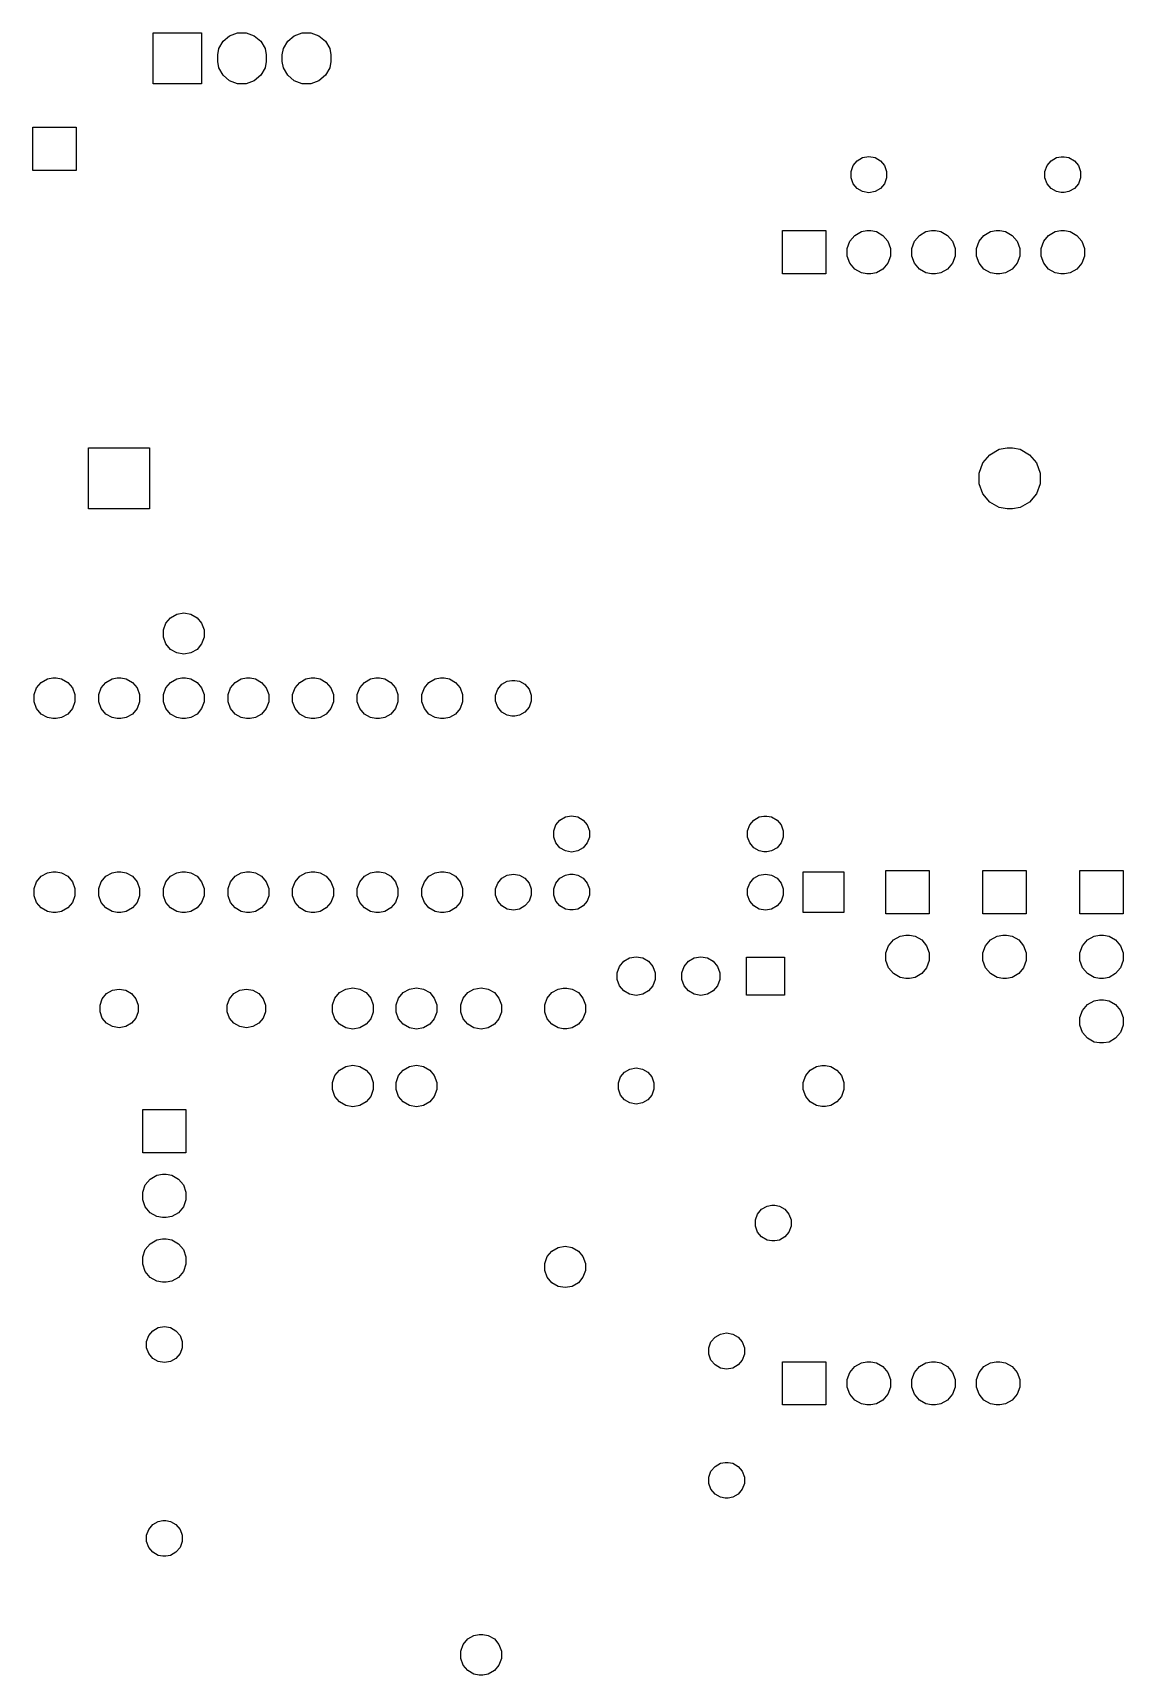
# Model space of a CAD drawing. Extents: x 21 to 105.5, y -83.9 to -17.4.
# Drawn here: x 62.6 to 105.5, y -83.9 to -19.3 of the extents above; entities that cross this region are included whole.
import ezdxf

# ---------------------------------------------------------------- set-up
doc = ezdxf.new("R2010")
doc.units = 0
doc.header["$MEASUREMENT"] = 0
doc.layers.add('BLACK', color=7, linetype='CONTINUOUS')

msp = doc.modelspace()

# ---------------------------------------------------------------- linework, layer by layer
at = {"layer": 'BLACK', "linetype": 'CONTINUOUS'}
for p, q in [((67.3735, -21.32), (67.3735, -19.32)), ((67.3735, -19.32), (69.2785, -19.32)), ((69.2785, -19.32), (69.2785, -21.32)), ((70.3824, -19.4349), (70.698, -19.32)), ((70.698, -19.32), (71.0339, -19.32)), ((71.0339, -19.32), (71.3496, -19.4349)), ((72.9224, -19.4349), (73.238, -19.32)), ((73.238, -19.32), (73.5739, -19.32)), ((73.5739, -19.32), (73.8896, -19.4349)), ((69.9135, -20.1892), (69.9571, -19.9417)), ((69.9571, -19.9417), (70.1251, -19.6508)), ((70.1251, -19.6508), (70.3824, -19.4349)), ((71.3496, -19.4349), (71.6069, -19.6508)), ((71.6069, -19.6508), (71.7749, -19.9417)), ((71.7749, -19.9417), (71.8185, -20.1892)), ((72.4535, -20.1892), (72.4971, -19.9417)), ((72.4971, -19.9417), (72.6651, -19.6508)), ((72.6651, -19.6508), (72.9224, -19.4349)), ((73.8896, -19.4349), (74.1469, -19.6508)), ((74.1469, -19.6508), (74.3149, -19.9417)), ((74.3149, -19.9417), (74.3585, -20.1892)), ((69.9135, -20.4508), (69.9135, -20.1892)), ((69.9571, -20.6983), (69.9135, -20.4508)), ((71.8185, -20.4508), (71.7749, -20.6983)), ((71.8185, -20.1892), (71.8185, -20.4508)), ((72.4535, -20.4508), (72.4535, -20.1892)), ((72.4971, -20.6983), (72.4535, -20.4508)), ((74.3585, -20.4508), (74.3149, -20.6983)), ((74.3585, -20.1892), (74.3585, -20.4508)), ((70.1251, -20.9892), (69.9571, -20.6983)), ((70.3824, -21.2051), (70.1251, -20.9892)), ((70.698, -21.32), (70.3824, -21.2051)), ((71.3496, -21.2051), (71.034, -21.32)), ((71.6069, -20.9892), (71.3496, -21.2051)), ((71.7749, -20.6983), (71.6069, -20.9892)), ((72.6651, -20.9892), (72.4971, -20.6983)), ((72.9224, -21.2051), (72.6651, -20.9892)), ((73.2381, -21.32), (72.9224, -21.2051)), ((73.8896, -21.2051), (73.574, -21.32)), ((74.1469, -20.9892), (73.8896, -21.2051)), ((74.3149, -20.6983), (74.1469, -20.9892)), ((69.2785, -21.32), (67.3735, -21.32)), ((71.034, -21.32), (70.698, -21.32)), ((73.574, -21.32), (73.2381, -21.32)), ((62.65, -24.726), (62.65, -23.026)), ((62.65, -23.026), (64.35, -23.026)), ((64.35, -23.026), (64.35, -24.726)), ((94.8884, -24.5366), (95.0471, -24.3475)), ((95.0471, -24.3475), (95.2609, -24.2241)), ((95.2609, -24.2241), (95.504, -24.1812)), ((95.504, -24.1812), (95.7471, -24.2241)), ((95.7471, -24.2241), (95.9609, -24.3475)), ((95.9609, -24.3475), (96.1196, -24.5366)), ((102.508, -24.5366), (102.667, -24.3475)), ((102.667, -24.3475), (102.881, -24.2241)), ((102.881, -24.2241), (103.063, -24.192)), ((103.063, -24.192), (103.185, -24.192)), ((103.185, -24.192), (103.367, -24.2241)), ((103.367, -24.2241), (103.581, -24.3475)), ((103.581, -24.3475), (103.74, -24.5366)), ((64.35, -24.726), (62.65, -24.726)), ((94.804, -24.7686), (94.8884, -24.5366)), ((94.804, -25.0154), (94.804, -24.7686)), ((94.8884, -25.2474), (94.804, -25.0154)), ((96.1196, -24.5366), (96.204, -24.7686)), ((96.204, -25.0154), (96.1196, -25.2474)), ((96.204, -24.7686), (96.204, -25.0154)), ((102.424, -24.7686), (102.508, -24.5366)), ((102.424, -25.0154), (102.424, -24.7686)), ((102.508, -25.2474), (102.424, -25.0154)), ((103.74, -24.5366), (103.824, -24.7686)), ((103.824, -25.0154), (103.74, -25.2474)), ((103.824, -24.7686), (103.824, -25.0154)), ((95.0471, -25.4365), (94.8884, -25.2474)), ((95.2609, -25.5599), (95.0471, -25.4365)), ((95.504, -25.6028), (95.2609, -25.5599)), ((95.7471, -25.5599), (95.504, -25.6028)), ((95.9609, -25.4365), (95.7471, -25.5599)), ((96.1196, -25.2474), (95.9609, -25.4365)), ((102.667, -25.4365), (102.508, -25.2474)), ((102.881, -25.5599), (102.667, -25.4365)), ((103.063, -25.592), (102.881, -25.5599)), ((103.185, -25.592), (103.063, -25.592)), ((103.367, -25.5599), (103.185, -25.592)), ((103.581, -25.4365), (103.367, -25.5599)), ((103.74, -25.2474), (103.581, -25.4365)), ((92.114, -28.79), (92.114, -27.09)), ((92.114, -27.09), (93.814, -27.09)), ((93.814, -27.09), (93.814, -28.79)), ((95.2088, -27.1289), (95.4296, -27.09)), ((95.4296, -27.09), (95.5784, -27.09)), ((95.5784, -27.09), (95.7992, -27.1289)), ((97.7488, -27.1289), (97.9696, -27.09)), ((97.9696, -27.09), (98.1184, -27.09)), ((98.1184, -27.09), (98.3392, -27.1289)), ((100.289, -27.1289), (100.51, -27.09)), ((100.51, -27.09), (100.658, -27.09)), ((100.658, -27.09), (100.879, -27.1289)), ((102.829, -27.1289), (103.05, -27.09)), ((103.05, -27.09), (103.198, -27.09)), ((103.198, -27.09), (103.419, -27.1289)), ((94.654, -27.7901), (94.7565, -27.5084)), ((94.7565, -27.5084), (94.9492, -27.2788)), ((94.9492, -27.2788), (95.2088, -27.1289)), ((95.7992, -27.1289), (96.0588, -27.2788)), ((96.0588, -27.2788), (96.2515, -27.5084)), ((96.2515, -27.5084), (96.354, -27.7901)), ((97.194, -27.7901), (97.2965, -27.5084)), ((97.2965, -27.5084), (97.4892, -27.2788)), ((97.4892, -27.2788), (97.7488, -27.1289)), ((98.3392, -27.1289), (98.5988, -27.2788)), ((98.5988, -27.2788), (98.7915, -27.5084)), ((98.7915, -27.5084), (98.894, -27.7901)), ((99.734, -27.7901), (99.8365, -27.5084)), ((99.8365, -27.5084), (100.029, -27.2788)), ((100.029, -27.2788), (100.289, -27.1289)), ((100.879, -27.1289), (101.139, -27.2788)), ((101.139, -27.2788), (101.331, -27.5084)), ((101.331, -27.5084), (101.434, -27.7901)), ((102.274, -27.7901), (102.377, -27.5084)), ((102.377, -27.5084), (102.569, -27.2788)), ((102.569, -27.2788), (102.829, -27.1289)), ((103.419, -27.1289), (103.679, -27.2788)), ((103.679, -27.2788), (103.871, -27.5084)), ((103.871, -27.5084), (103.974, -27.7901)), ((94.654, -28.0899), (94.654, -27.7901)), ((94.7565, -28.3716), (94.654, -28.0899)), ((94.9492, -28.6012), (94.7565, -28.3716)), ((96.2515, -28.3716), (96.0588, -28.6012)), ((96.354, -28.0899), (96.2515, -28.3716)), ((96.354, -27.7901), (96.354, -28.0899)), ((97.194, -28.0899), (97.194, -27.7901)), ((97.2965, -28.3716), (97.194, -28.0899)), ((97.4892, -28.6012), (97.2965, -28.3716)), ((98.7915, -28.3716), (98.5988, -28.6012)), ((98.894, -28.0899), (98.7915, -28.3716)), ((98.894, -27.7901), (98.894, -28.0899)), ((99.734, -28.0899), (99.734, -27.7901)), ((99.8365, -28.3716), (99.734, -28.0899)), ((100.029, -28.6012), (99.8365, -28.3716)), ((101.331, -28.3716), (101.139, -28.6012)), ((101.434, -28.0899), (101.331, -28.3716)), ((101.434, -27.7901), (101.434, -28.0899)), ((102.274, -28.0899), (102.274, -27.7901)), ((102.377, -28.3716), (102.274, -28.0899)), ((102.569, -28.6012), (102.377, -28.3716)), ((103.871, -28.3716), (103.679, -28.6012)), ((103.974, -28.0899), (103.871, -28.3716)), ((103.974, -27.7901), (103.974, -28.0899)), ((93.814, -28.79), (92.114, -28.79)), ((95.2088, -28.7511), (94.9492, -28.6012)), ((95.4296, -28.79), (95.2088, -28.7511)), ((95.5784, -28.79), (95.4296, -28.79)), ((95.7992, -28.7511), (95.5784, -28.79)), ((96.0588, -28.6012), (95.7992, -28.7511)), ((97.7488, -28.7511), (97.4892, -28.6012)), ((97.9696, -28.79), (97.7488, -28.7511)), ((98.1184, -28.79), (97.9696, -28.79)), ((98.3392, -28.7511), (98.1184, -28.79)), ((98.5988, -28.6012), (98.3392, -28.7511)), ((100.289, -28.7511), (100.029, -28.6012)), ((100.51, -28.79), (100.289, -28.7511)), ((100.658, -28.79), (100.51, -28.79)), ((100.879, -28.7511), (100.658, -28.79)), ((101.139, -28.6012), (100.879, -28.7511)), ((102.829, -28.7511), (102.569, -28.6012)), ((103.05, -28.79), (102.829, -28.7511)), ((103.198, -28.79), (103.05, -28.79)), ((103.419, -28.7511), (103.198, -28.79)), ((103.679, -28.6012), (103.419, -28.7511)), ((64.84, -38.03), (64.84, -35.63)), ((64.84, -35.63), (67.24, -35.63)), ((67.24, -35.63), (67.24, -38.03)), ((99.9847, -36.2207), (100.257, -35.8966)), ((100.257, -35.8966), (100.623, -35.685)), ((100.623, -35.685), (100.935, -35.63)), ((100.935, -35.63), (101.145, -35.63)), ((101.145, -35.63), (101.457, -35.685)), ((101.457, -35.685), (101.823, -35.8966)), ((101.823, -35.8966), (102.095, -36.2207)), ((99.84, -36.6184), (99.9847, -36.2207)), ((99.84, -37.0416), (99.84, -36.6184)), ((102.095, -36.2207), (102.24, -36.6184)), ((102.24, -36.6184), (102.24, -37.0416)), ((99.9847, -37.4393), (99.84, -37.0416)), ((102.24, -37.0416), (102.095, -37.4393)), ((67.24, -38.03), (64.84, -38.03)), ((100.257, -37.7634), (99.9847, -37.4393)), ((100.623, -37.975), (100.257, -37.7634)), ((100.935, -38.03), (100.623, -37.975)), ((101.145, -38.03), (100.935, -38.03)), ((101.457, -37.975), (101.145, -38.03)), ((101.823, -37.7634), (101.457, -37.975)), ((102.095, -37.4393), (101.823, -37.7634)), ((67.78, -42.7849), (67.8765, -42.5198)), ((67.8765, -42.5198), (68.0578, -42.3037)), ((68.0578, -42.3037), (68.3022, -42.1626)), ((68.3022, -42.1626), (68.58, -42.1137)), ((68.58, -42.1137), (68.8578, -42.1626)), ((68.8578, -42.1626), (69.1022, -42.3037)), ((69.1022, -42.3037), (69.2835, -42.5198)), ((69.2835, -42.5198), (69.38, -42.7849)), ((67.78, -43.0671), (67.78, -42.7849)), ((67.8765, -43.3322), (67.78, -43.0671)), ((69.38, -43.0671), (69.2835, -43.3322)), ((69.38, -42.7849), (69.38, -43.0671)), ((68.0578, -43.5483), (67.8765, -43.3322)), ((68.3022, -43.6894), (68.0578, -43.5483)), ((68.58, -43.7383), (68.3022, -43.6894)), ((68.8578, -43.6894), (68.58, -43.7383)), ((69.1022, -43.5483), (68.8578, -43.6894)), ((69.2835, -43.3322), (69.1022, -43.5483)), ((62.7, -45.3249), (62.7965, -45.0598)), ((62.7965, -45.0598), (62.9778, -44.8437)), ((62.9778, -44.8437), (63.2222, -44.7026)), ((63.2222, -44.7026), (63.43, -44.666)), ((63.43, -44.666), (63.57, -44.666)), ((63.57, -44.666), (63.7778, -44.7026)), ((63.7778, -44.7026), (64.0222, -44.8437)), ((64.0222, -44.8437), (64.2035, -45.0598)), ((64.2035, -45.0598), (64.3, -45.3249)), ((65.24, -45.3249), (65.3365, -45.0598)), ((65.3365, -45.0598), (65.5178, -44.8437)), ((65.5178, -44.8437), (65.7622, -44.7026)), ((65.7622, -44.7026), (65.97, -44.666)), ((65.97, -44.666), (66.11, -44.666)), ((66.11, -44.666), (66.3178, -44.7026)), ((66.3178, -44.7026), (66.5622, -44.8437)), ((66.5622, -44.8437), (66.7435, -45.0598)), ((66.7435, -45.0598), (66.84, -45.3249)), ((67.78, -45.3249), (67.8765, -45.0598)), ((67.8765, -45.0598), (68.0578, -44.8437)), ((68.0578, -44.8437), (68.3022, -44.7026)), ((68.3022, -44.7026), (68.51, -44.666)), ((68.51, -44.666), (68.65, -44.666)), ((68.65, -44.666), (68.8578, -44.7026)), ((68.8578, -44.7026), (69.1022, -44.8437)), ((69.1022, -44.8437), (69.2835, -45.0598)), ((69.2835, -45.0598), (69.38, -45.3249)), ((70.32, -45.3249), (70.4165, -45.0598)), ((70.4165, -45.0598), (70.5978, -44.8437)), ((70.5978, -44.8437), (70.8422, -44.7026)), ((70.8422, -44.7026), (71.05, -44.666)), ((71.05, -44.666), (71.19, -44.666)), ((71.19, -44.666), (71.3978, -44.7026)), ((71.3978, -44.7026), (71.6422, -44.8437)), ((71.6422, -44.8437), (71.8235, -45.0598)), ((71.8235, -45.0598), (71.92, -45.3249)), ((72.86, -45.3249), (72.9565, -45.0598)), ((72.9565, -45.0598), (73.1378, -44.8437)), ((73.1378, -44.8437), (73.3822, -44.7026)), ((73.3822, -44.7026), (73.59, -44.666)), ((73.59, -44.666), (73.73, -44.666)), ((73.73, -44.666), (73.9378, -44.7026)), ((73.9378, -44.7026), (74.1822, -44.8437)), ((74.1822, -44.8437), (74.3635, -45.0598)), ((74.3635, -45.0598), (74.46, -45.3249)), ((75.4, -45.3249), (75.4965, -45.0598)), ((75.4965, -45.0598), (75.6778, -44.8437)), ((75.6778, -44.8437), (75.9222, -44.7026)), ((75.9222, -44.7026), (76.13, -44.666)), ((76.13, -44.666), (76.27, -44.666)), ((76.27, -44.666), (76.4778, -44.7026)), ((76.4778, -44.7026), (76.7222, -44.8437)), ((76.7222, -44.8437), (76.9035, -45.0598)), ((76.9035, -45.0598), (77, -45.3249)), ((77.94, -45.3249), (78.0365, -45.0598)), ((78.0365, -45.0598), (78.2178, -44.8437)), ((78.2178, -44.8437), (78.4622, -44.7026)), ((78.4622, -44.7026), (78.67, -44.666)), ((78.67, -44.666), (78.81, -44.666)), ((78.81, -44.666), (79.0178, -44.7026)), ((79.0178, -44.7026), (79.2622, -44.8437)), ((79.2622, -44.8437), (79.4435, -45.0598)), ((79.4435, -45.0598), (79.54, -45.3249)), ((80.834, -45.3426), (80.9184, -45.1106)), ((80.9184, -45.1106), (81.0771, -44.9215)), ((81.0771, -44.9215), (81.2909, -44.7981)), ((81.2909, -44.7981), (81.4728, -44.766)), ((81.4728, -44.766), (81.5952, -44.766)), ((81.5952, -44.766), (81.7771, -44.7981)), ((81.7771, -44.7981), (81.9909, -44.9215)), ((81.9909, -44.9215), (82.1496, -45.1106)), ((82.1496, -45.1106), (82.234, -45.3426)), ((62.7, -45.6071), (62.7, -45.3249)), ((62.7965, -45.8722), (62.7, -45.6071)), ((64.3, -45.6071), (64.2035, -45.8722)), ((64.3, -45.3249), (64.3, -45.6071)), ((65.24, -45.6071), (65.24, -45.3249)), ((65.3365, -45.8722), (65.24, -45.6071)), ((66.84, -45.6071), (66.7435, -45.8722)), ((66.84, -45.3249), (66.84, -45.6071)), ((67.78, -45.6071), (67.78, -45.3249)), ((67.8765, -45.8722), (67.78, -45.6071)), ((69.38, -45.6071), (69.2835, -45.8722)), ((69.38, -45.3249), (69.38, -45.6071)), ((70.32, -45.6071), (70.32, -45.3249)), ((70.4165, -45.8722), (70.32, -45.6071)), ((71.92, -45.6071), (71.8235, -45.8722)), ((71.92, -45.3249), (71.92, -45.6071)), ((72.86, -45.6071), (72.86, -45.3249)), ((72.9565, -45.8722), (72.86, -45.6071)), ((74.46, -45.6071), (74.3635, -45.8722)), ((74.46, -45.3249), (74.46, -45.6071)), ((75.4, -45.6071), (75.4, -45.3249)), ((75.4965, -45.8722), (75.4, -45.6071)), ((77, -45.6071), (76.9035, -45.8722)), ((77, -45.3249), (77, -45.6071)), ((77.94, -45.6071), (77.94, -45.3249)), ((78.0365, -45.8722), (77.94, -45.6071)), ((79.54, -45.6071), (79.4435, -45.8722)), ((79.54, -45.3249), (79.54, -45.6071)), ((80.834, -45.5894), (80.834, -45.3426)), ((80.9184, -45.8214), (80.834, -45.5894)), ((81.0771, -46.0105), (80.9184, -45.8214)), ((82.1496, -45.8214), (81.9909, -46.0105)), ((82.234, -45.5894), (82.1496, -45.8214)), ((82.234, -45.3426), (82.234, -45.5894)), ((62.9778, -46.0883), (62.7965, -45.8722)), ((63.2222, -46.2294), (62.9778, -46.0883)), ((63.43, -46.266), (63.2222, -46.2294)), ((63.57, -46.266), (63.43, -46.266)), ((63.7778, -46.2294), (63.57, -46.266)), ((64.0222, -46.0883), (63.7778, -46.2294)), ((64.2035, -45.8722), (64.0222, -46.0883)), ((65.5178, -46.0883), (65.3365, -45.8722)), ((65.7622, -46.2294), (65.5178, -46.0883)), ((65.97, -46.266), (65.7622, -46.2294)), ((66.11, -46.266), (65.97, -46.266)), ((66.3178, -46.2294), (66.11, -46.266)), ((66.5622, -46.0883), (66.3178, -46.2294)), ((66.7435, -45.8722), (66.5622, -46.0883)), ((68.0578, -46.0883), (67.8765, -45.8722)), ((68.3022, -46.2294), (68.0578, -46.0883)), ((68.51, -46.266), (68.3022, -46.2294)), ((68.65, -46.266), (68.51, -46.266)), ((68.8578, -46.2294), (68.65, -46.266)), ((69.1022, -46.0883), (68.8578, -46.2294)), ((69.2835, -45.8722), (69.1022, -46.0883)), ((70.5978, -46.0883), (70.4165, -45.8722)), ((70.8422, -46.2294), (70.5978, -46.0883)), ((71.05, -46.266), (70.8422, -46.2294)), ((71.19, -46.266), (71.05, -46.266)), ((71.3978, -46.2294), (71.19, -46.266)), ((71.6422, -46.0883), (71.3978, -46.2294)), ((71.8235, -45.8722), (71.6422, -46.0883)), ((73.1378, -46.0883), (72.9565, -45.8722)), ((73.3822, -46.2294), (73.1378, -46.0883)), ((73.59, -46.266), (73.3822, -46.2294)), ((73.73, -46.266), (73.59, -46.266)), ((73.9378, -46.2294), (73.73, -46.266)), ((74.1822, -46.0883), (73.9378, -46.2294)), ((74.3635, -45.8722), (74.1822, -46.0883)), ((75.6778, -46.0883), (75.4965, -45.8722)), ((75.9222, -46.2294), (75.6778, -46.0883)), ((76.13, -46.266), (75.9222, -46.2294)), ((76.27, -46.266), (76.13, -46.266)), ((76.4778, -46.2294), (76.27, -46.266)), ((76.7222, -46.0883), (76.4778, -46.2294)), ((76.9035, -45.8722), (76.7222, -46.0883)), ((78.2178, -46.0883), (78.0365, -45.8722)), ((78.4622, -46.2294), (78.2178, -46.0883)), ((78.67, -46.266), (78.4622, -46.2294)), ((78.81, -46.266), (78.67, -46.266)), ((79.0178, -46.2294), (78.81, -46.266)), ((79.2622, -46.0883), (79.0178, -46.2294)), ((79.4435, -45.8722), (79.2622, -46.0883)), ((81.2909, -46.1339), (81.0771, -46.0105)), ((81.4728, -46.166), (81.2909, -46.1339)), ((81.5952, -46.166), (81.4728, -46.166)), ((81.7771, -46.1339), (81.5952, -46.166)), ((81.9909, -46.0105), (81.7771, -46.1339)), ((83.2044, -50.4446), (83.3631, -50.2555)), ((83.3631, -50.2555), (83.5769, -50.1321)), ((83.5769, -50.1321), (83.82, -50.0892)), ((83.82, -50.0892), (84.0631, -50.1321)), ((84.0631, -50.1321), (84.2769, -50.2555)), ((84.2769, -50.2555), (84.4356, -50.4446)), ((90.8244, -50.4446), (90.9831, -50.2555)), ((90.9831, -50.2555), (91.1969, -50.1321)), ((91.1969, -50.1321), (91.3788, -50.1)), ((91.3788, -50.1), (91.5012, -50.1)), ((91.5012, -50.1), (91.6831, -50.1321)), ((91.6831, -50.1321), (91.8969, -50.2555)), ((91.8969, -50.2555), (92.0556, -50.4446)), ((83.12, -50.6766), (83.2044, -50.4446)), ((83.12, -50.9234), (83.12, -50.6766)), ((83.2044, -51.1554), (83.12, -50.9234)), ((84.4356, -50.4446), (84.52, -50.6766)), ((84.52, -50.9234), (84.4356, -51.1554)), ((84.52, -50.6766), (84.52, -50.9234)), ((90.74, -50.6766), (90.8244, -50.4446)), ((90.74, -50.9234), (90.74, -50.6766)), ((90.8244, -51.1554), (90.74, -50.9234)), ((92.0556, -50.4446), (92.14, -50.6766)), ((92.14, -50.9234), (92.0556, -51.1554)), ((92.14, -50.6766), (92.14, -50.9234)), ((83.3631, -51.3445), (83.2044, -51.1554)), ((83.5769, -51.4679), (83.3631, -51.3445)), ((83.82, -51.5108), (83.5769, -51.4679)), ((84.0631, -51.4679), (83.82, -51.5108)), ((84.2769, -51.3445), (84.0631, -51.4679)), ((84.4356, -51.1554), (84.2769, -51.3445)), ((90.9831, -51.3445), (90.8244, -51.1554)), ((91.1969, -51.4679), (90.9831, -51.3445)), ((91.3788, -51.5), (91.1969, -51.4679)), ((91.5012, -51.5), (91.3788, -51.5)), ((91.6831, -51.4679), (91.5012, -51.5)), ((91.8969, -51.3445), (91.6831, -51.4679)), ((92.0556, -51.1554), (91.8969, -51.3445)), ((96.178, -53.936), (96.178, -52.236)), ((96.178, -52.236), (97.878, -52.236)), ((97.878, -52.236), (97.878, -53.936)), ((99.988, -53.936), (99.988, -52.236)), ((99.988, -52.236), (101.688, -52.236)), ((101.688, -52.236), (101.688, -53.936)), ((103.798, -53.936), (103.798, -52.236)), ((103.798, -52.236), (105.498, -52.236)), ((105.498, -52.236), (105.498, -53.936)), ((62.7, -52.9449), (62.7965, -52.6798)), ((62.7965, -52.6798), (62.9778, -52.4637)), ((62.9778, -52.4637), (63.2222, -52.3226)), ((63.2222, -52.3226), (63.43, -52.286)), ((63.43, -52.286), (63.57, -52.286)), ((63.57, -52.286), (63.7778, -52.3226)), ((63.7778, -52.3226), (64.0222, -52.4637)), ((64.0222, -52.4637), (64.2035, -52.6798)), ((64.2035, -52.6798), (64.3, -52.9449)), ((65.24, -52.9449), (65.3365, -52.6798)), ((65.3365, -52.6798), (65.5178, -52.4637)), ((65.5178, -52.4637), (65.7622, -52.3226)), ((65.7622, -52.3226), (65.97, -52.286)), ((65.97, -52.286), (66.11, -52.286)), ((66.11, -52.286), (66.3178, -52.3226)), ((66.3178, -52.3226), (66.5622, -52.4637)), ((66.5622, -52.4637), (66.7435, -52.6798)), ((66.7435, -52.6798), (66.84, -52.9449)), ((67.78, -52.9449), (67.8765, -52.6798)), ((67.8765, -52.6798), (68.0578, -52.4637)), ((68.0578, -52.4637), (68.3022, -52.3226)), ((68.3022, -52.3226), (68.51, -52.286)), ((68.51, -52.286), (68.65, -52.286)), ((68.65, -52.286), (68.8578, -52.3226)), ((68.8578, -52.3226), (69.1022, -52.4637)), ((69.1022, -52.4637), (69.2835, -52.6798)), ((69.2835, -52.6798), (69.38, -52.9449)), ((70.32, -52.9449), (70.4165, -52.6798)), ((70.4165, -52.6798), (70.5978, -52.4637)), ((70.5978, -52.4637), (70.8422, -52.3226)), ((70.8422, -52.3226), (71.05, -52.286)), ((71.05, -52.286), (71.19, -52.286)), ((71.19, -52.286), (71.3978, -52.3226)), ((71.3978, -52.3226), (71.6422, -52.4637)), ((71.6422, -52.4637), (71.8235, -52.6798)), ((71.8235, -52.6798), (71.92, -52.9449)), ((72.86, -52.9449), (72.9565, -52.6798)), ((72.9565, -52.6798), (73.1378, -52.4637)), ((73.1378, -52.4637), (73.3822, -52.3226)), ((73.3822, -52.3226), (73.59, -52.286)), ((73.59, -52.286), (73.73, -52.286)), ((73.73, -52.286), (73.9378, -52.3226)), ((73.9378, -52.3226), (74.1822, -52.4637)), ((74.1822, -52.4637), (74.3635, -52.6798)), ((74.3635, -52.6798), (74.46, -52.9449)), ((75.4, -52.9449), (75.4965, -52.6798)), ((75.4965, -52.6798), (75.6778, -52.4637)), ((75.6778, -52.4637), (75.9222, -52.3226)), ((75.9222, -52.3226), (76.13, -52.286)), ((76.13, -52.286), (76.27, -52.286)), ((76.27, -52.286), (76.4778, -52.3226)), ((76.4778, -52.3226), (76.7222, -52.4637)), ((76.7222, -52.4637), (76.9035, -52.6798)), ((76.9035, -52.6798), (77, -52.9449)), ((77.94, -52.9449), (78.0365, -52.6798)), ((78.0365, -52.6798), (78.2178, -52.4637)), ((78.2178, -52.4637), (78.4622, -52.3226)), ((78.4622, -52.3226), (78.67, -52.286)), ((78.67, -52.286), (78.81, -52.286)), ((78.81, -52.286), (79.0178, -52.3226)), ((79.0178, -52.3226), (79.2622, -52.4637)), ((79.2622, -52.4637), (79.4435, -52.6798)), ((79.4435, -52.6798), (79.54, -52.9449)), ((80.834, -52.9626), (80.9184, -52.7306)), ((80.9184, -52.7306), (81.0771, -52.5415)), ((81.0771, -52.5415), (81.2909, -52.4181)), ((81.2909, -52.4181), (81.534, -52.3752)), ((81.534, -52.3752), (81.7771, -52.4181)), ((81.7771, -52.4181), (81.9909, -52.5415)), ((81.9909, -52.5415), (82.1496, -52.7306)), ((82.1496, -52.7306), (82.234, -52.9626)), ((83.12, -52.9626), (83.2044, -52.7306)), ((83.2044, -52.7306), (83.3631, -52.5415)), ((83.3631, -52.5415), (83.5769, -52.4181)), ((83.5769, -52.4181), (83.7588, -52.386)), ((83.7588, -52.386), (83.8812, -52.386)), ((83.8812, -52.386), (84.0631, -52.4181)), ((84.0631, -52.4181), (84.2769, -52.5415)), ((84.2769, -52.5415), (84.4356, -52.7306)), ((84.4356, -52.7306), (84.52, -52.9626)), ((90.74, -52.9626), (90.8244, -52.7306)), ((90.8244, -52.7306), (90.9831, -52.5415)), ((90.9831, -52.5415), (91.1969, -52.4181)), ((91.1969, -52.4181), (91.44, -52.3752)), ((91.44, -52.3752), (91.6831, -52.4181)), ((91.6831, -52.4181), (91.8969, -52.5415)), ((91.8969, -52.5415), (92.0556, -52.7306)), ((92.0556, -52.7306), (92.14, -52.9626)), ((92.926, -53.886), (92.926, -52.286)), ((92.926, -52.286), (94.526, -52.286)), ((94.526, -52.286), (94.526, -53.886)), ((62.7, -53.2271), (62.7, -52.9449)), ((62.7965, -53.4922), (62.7, -53.2271)), ((62.9778, -53.7083), (62.7965, -53.4922)), ((64.2035, -53.4922), (64.0222, -53.7083)), ((64.3, -53.2271), (64.2035, -53.4922)), ((64.3, -52.9449), (64.3, -53.2271)), ((65.24, -53.2271), (65.24, -52.9449)), ((65.3365, -53.4922), (65.24, -53.2271)), ((65.5178, -53.7083), (65.3365, -53.4922)), ((66.7435, -53.4922), (66.5622, -53.7083)), ((66.84, -53.2271), (66.7435, -53.4922)), ((66.84, -52.9449), (66.84, -53.2271)), ((67.78, -53.2271), (67.78, -52.9449)), ((67.8765, -53.4922), (67.78, -53.2271)), ((68.0578, -53.7083), (67.8765, -53.4922)), ((69.2835, -53.4922), (69.1022, -53.7083)), ((69.38, -53.2271), (69.2835, -53.4922)), ((69.38, -52.9449), (69.38, -53.2271)), ((70.32, -53.2271), (70.32, -52.9449)), ((70.4165, -53.4922), (70.32, -53.2271)), ((70.5978, -53.7083), (70.4165, -53.4922)), ((71.8235, -53.4922), (71.6422, -53.7083)), ((71.92, -53.2271), (71.8235, -53.4922)), ((71.92, -52.9449), (71.92, -53.2271)), ((72.86, -53.2271), (72.86, -52.9449)), ((72.9565, -53.4922), (72.86, -53.2271)), ((73.1378, -53.7083), (72.9565, -53.4922)), ((74.3635, -53.4922), (74.1822, -53.7083)), ((74.46, -53.2271), (74.3635, -53.4922)), ((74.46, -52.9449), (74.46, -53.2271)), ((75.4, -53.2271), (75.4, -52.9449)), ((75.4965, -53.4922), (75.4, -53.2271)), ((75.6778, -53.7083), (75.4965, -53.4922)), ((76.9035, -53.4922), (76.7222, -53.7083)), ((77, -53.2271), (76.9035, -53.4922)), ((77, -52.9449), (77, -53.2271)), ((77.94, -53.2271), (77.94, -52.9449)), ((78.0365, -53.4922), (77.94, -53.2271)), ((78.2178, -53.7083), (78.0365, -53.4922)), ((79.4435, -53.4922), (79.2622, -53.7083)), ((79.54, -53.2271), (79.4435, -53.4922)), ((79.54, -52.9449), (79.54, -53.2271)), ((80.834, -53.2094), (80.834, -52.9626)), ((80.9184, -53.4414), (80.834, -53.2094)), ((81.0771, -53.6305), (80.9184, -53.4414)), ((82.1496, -53.4414), (81.9909, -53.6305)), ((82.234, -53.2094), (82.1496, -53.4414)), ((82.234, -52.9626), (82.234, -53.2094)), ((83.12, -53.2094), (83.12, -52.9626)), ((83.2044, -53.4414), (83.12, -53.2094)), ((83.3631, -53.6305), (83.2044, -53.4414)), ((84.4356, -53.4414), (84.2769, -53.6305)), ((84.52, -53.2094), (84.4356, -53.4414)), ((84.52, -52.9626), (84.52, -53.2094)), ((90.74, -53.2094), (90.74, -52.9626)), ((90.8244, -53.4414), (90.74, -53.2094)), ((90.9831, -53.6305), (90.8244, -53.4414)), ((92.0556, -53.4414), (91.8969, -53.6305)), ((92.14, -53.2094), (92.0556, -53.4414)), ((92.14, -52.9626), (92.14, -53.2094)), ((63.2222, -53.8494), (62.9778, -53.7083)), ((63.43, -53.886), (63.2222, -53.8494)), ((63.57, -53.886), (63.43, -53.886)), ((63.7778, -53.8494), (63.57, -53.886)), ((64.0222, -53.7083), (63.7778, -53.8494)), ((65.7622, -53.8494), (65.5178, -53.7083)), ((65.97, -53.886), (65.7622, -53.8494)), ((66.11, -53.886), (65.97, -53.886)), ((66.3178, -53.8494), (66.11, -53.886)), ((66.5622, -53.7083), (66.3178, -53.8494)), ((68.3022, -53.8494), (68.0578, -53.7083)), ((68.51, -53.886), (68.3022, -53.8494)), ((68.65, -53.886), (68.51, -53.886)), ((68.8578, -53.8494), (68.65, -53.886)), ((69.1022, -53.7083), (68.8578, -53.8494)), ((70.8422, -53.8494), (70.5978, -53.7083)), ((71.05, -53.886), (70.8422, -53.8494)), ((71.19, -53.886), (71.05, -53.886)), ((71.3978, -53.8494), (71.19, -53.886)), ((71.6422, -53.7083), (71.3978, -53.8494)), ((73.3822, -53.8494), (73.1378, -53.7083)), ((73.59, -53.886), (73.3822, -53.8494)), ((73.73, -53.886), (73.59, -53.886)), ((73.9378, -53.8494), (73.73, -53.886)), ((74.1822, -53.7083), (73.9378, -53.8494)), ((75.9222, -53.8494), (75.6778, -53.7083)), ((76.13, -53.886), (75.9222, -53.8494)), ((76.27, -53.886), (76.13, -53.886)), ((76.4778, -53.8494), (76.27, -53.886)), ((76.7222, -53.7083), (76.4778, -53.8494)), ((78.4622, -53.8494), (78.2178, -53.7083)), ((78.67, -53.886), (78.4622, -53.8494)), ((78.81, -53.886), (78.67, -53.886)), ((79.0178, -53.8494), (78.81, -53.886)), ((79.2622, -53.7083), (79.0178, -53.8494)), ((81.2909, -53.7539), (81.0771, -53.6305)), ((81.534, -53.7968), (81.2909, -53.7539)), ((81.7771, -53.7539), (81.534, -53.7968)), ((81.9909, -53.6305), (81.7771, -53.7539)), ((83.5769, -53.7539), (83.3631, -53.6305)), ((83.7588, -53.786), (83.5769, -53.7539)), ((83.8812, -53.786), (83.7588, -53.786)), ((84.0631, -53.7539), (83.8812, -53.786)), ((84.2769, -53.6305), (84.0631, -53.7539)), ((91.1969, -53.7539), (90.9831, -53.6305)), ((91.44, -53.7968), (91.1969, -53.7539)), ((91.6831, -53.7539), (91.44, -53.7968)), ((91.8969, -53.6305), (91.6831, -53.7539)), ((94.526, -53.886), (92.926, -53.886)), ((97.878, -53.936), (96.178, -53.936)), ((101.688, -53.936), (99.988, -53.936)), ((105.498, -53.936), (103.798, -53.936)), ((96.4732, -54.9648), (96.7328, -54.8149)), ((96.7328, -54.8149), (96.9536, -54.776)), ((96.9536, -54.776), (97.1024, -54.776)), ((97.1024, -54.776), (97.3232, -54.8149)), ((97.3232, -54.8149), (97.5828, -54.9648)), ((100.283, -54.9648), (100.543, -54.8149)), ((100.543, -54.8149), (100.764, -54.776)), ((100.764, -54.776), (100.912, -54.776)), ((100.912, -54.776), (101.133, -54.8149)), ((101.133, -54.8149), (101.393, -54.9648)), ((104.093, -54.9648), (104.353, -54.8149)), ((104.353, -54.8149), (104.574, -54.776)), ((104.574, -54.776), (104.722, -54.776)), ((104.722, -54.776), (104.943, -54.8149)), ((104.943, -54.8149), (105.203, -54.9648)), ((96.178, -55.4761), (96.2805, -55.1944)), ((96.178, -55.7759), (96.178, -55.4761)), ((96.2805, -55.1944), (96.4732, -54.9648)), ((97.5828, -54.9648), (97.7755, -55.1944)), ((97.7755, -55.1944), (97.878, -55.4761)), ((97.878, -55.4761), (97.878, -55.7759)), ((99.988, -55.4761), (100.091, -55.1944)), ((99.988, -55.7759), (99.988, -55.4761)), ((100.091, -55.1944), (100.283, -54.9648)), ((101.393, -54.9648), (101.585, -55.1944)), ((101.585, -55.1944), (101.688, -55.4761)), ((101.688, -55.4761), (101.688, -55.7759)), ((103.798, -55.4761), (103.901, -55.1944)), ((103.798, -55.7759), (103.798, -55.4761)), ((103.901, -55.1944), (104.093, -54.9648)), ((105.203, -54.9648), (105.395, -55.1944)), ((105.395, -55.1944), (105.498, -55.4761)), ((105.498, -55.4761), (105.498, -55.7759)), ((85.61, -56.2558), (85.7005, -56.0072)), ((85.7005, -56.0072), (85.8705, -55.8046)), ((85.8705, -55.8046), (86.0995, -55.6724)), ((86.0995, -55.6724), (86.36, -55.6264)), ((86.36, -55.6264), (86.6205, -55.6724)), ((86.6205, -55.6724), (86.8495, -55.8046)), ((86.8495, -55.8046), (87.0195, -56.0072)), ((87.0195, -56.0072), (87.11, -56.2558)), ((88.15, -56.2558), (88.2405, -56.0072)), ((88.2405, -56.0072), (88.4105, -55.8046)), ((88.4105, -55.8046), (88.6395, -55.6724)), ((88.6395, -55.6724), (88.9, -55.6264)), ((88.9, -55.6264), (89.1605, -55.6724)), ((89.1605, -55.6724), (89.3895, -55.8046)), ((89.3895, -55.8046), (89.5595, -56.0072)), ((89.5595, -56.0072), (89.65, -56.2558)), ((90.69, -57.138), (90.69, -55.638)), ((90.69, -55.638), (92.19, -55.638)), ((92.19, -55.638), (92.19, -57.138)), ((96.2805, -56.0576), (96.178, -55.7759)), ((96.4732, -56.2872), (96.2805, -56.0576)), ((97.7755, -56.0576), (97.5828, -56.2872)), ((97.878, -55.7759), (97.7755, -56.0576)), ((100.091, -56.0576), (99.988, -55.7759)), ((100.283, -56.2872), (100.091, -56.0576)), ((101.585, -56.0576), (101.393, -56.2872)), ((101.688, -55.7759), (101.585, -56.0576)), ((103.901, -56.0576), (103.798, -55.7759)), ((104.093, -56.2872), (103.901, -56.0576)), ((105.395, -56.0576), (105.203, -56.2872)), ((105.498, -55.7759), (105.395, -56.0576)), ((85.61, -56.5202), (85.61, -56.2558)), ((85.7005, -56.7688), (85.61, -56.5202)), ((85.8705, -56.9714), (85.7005, -56.7688)), ((87.0195, -56.7688), (86.8495, -56.9714)), ((87.11, -56.5202), (87.0195, -56.7688)), ((87.11, -56.2558), (87.11, -56.5202)), ((88.15, -56.5202), (88.15, -56.2558)), ((88.2405, -56.7688), (88.15, -56.5202)), ((88.4105, -56.9714), (88.2405, -56.7688)), ((89.5595, -56.7688), (89.3895, -56.9714)), ((89.65, -56.5202), (89.5595, -56.7688)), ((89.65, -56.2558), (89.65, -56.5202)), ((96.7328, -56.4371), (96.4732, -56.2872)), ((96.9536, -56.476), (96.7328, -56.4371)), ((97.1024, -56.476), (96.9536, -56.476)), ((97.3232, -56.4371), (97.1024, -56.476)), ((97.5828, -56.2872), (97.3232, -56.4371)), ((100.543, -56.4371), (100.283, -56.2872)), ((100.764, -56.476), (100.543, -56.4371)), ((100.912, -56.476), (100.764, -56.476)), ((101.133, -56.4371), (100.912, -56.476)), ((101.393, -56.2872), (101.133, -56.4371)), ((104.353, -56.4371), (104.093, -56.2872)), ((104.574, -56.476), (104.353, -56.4371)), ((104.722, -56.476), (104.574, -56.476)), ((104.943, -56.4371), (104.722, -56.476)), ((105.203, -56.2872), (104.943, -56.4371)), ((65.29, -57.5258), (65.3805, -57.2772)), ((65.3805, -57.2772), (65.5505, -57.0746)), ((65.5505, -57.0746), (65.7795, -56.9424)), ((65.7795, -56.9424), (66.04, -56.8964)), ((66.04, -56.8964), (66.3005, -56.9424)), ((66.3005, -56.9424), (66.5295, -57.0746)), ((66.5295, -57.0746), (66.6995, -57.2772)), ((66.6995, -57.2772), (66.79, -57.5258)), ((70.29, -57.5258), (70.3805, -57.2772)), ((70.3805, -57.2772), (70.5505, -57.0746)), ((70.5505, -57.0746), (70.7795, -56.9424)), ((70.7795, -56.9424), (71.04, -56.8964)), ((71.04, -56.8964), (71.3005, -56.9424)), ((71.3005, -56.9424), (71.5295, -57.0746)), ((71.5295, -57.0746), (71.6995, -57.2772)), ((71.6995, -57.2772), (71.79, -57.5258)), ((74.424, -57.5169), (74.5205, -57.2518)), ((74.5205, -57.2518), (74.7018, -57.0357)), ((74.7018, -57.0357), (74.9462, -56.8946)), ((74.9462, -56.8946), (75.224, -56.8457)), ((75.224, -56.8457), (75.5018, -56.8946)), ((75.5018, -56.8946), (75.7462, -57.0357)), ((75.7462, -57.0357), (75.9275, -57.2518)), ((75.9275, -57.2518), (76.024, -57.5169)), ((76.924, -57.5169), (77.0205, -57.2518)), ((77.0205, -57.2518), (77.2018, -57.0357)), ((77.2018, -57.0357), (77.4462, -56.8946)), ((77.4462, -56.8946), (77.724, -56.8457)), ((77.724, -56.8457), (78.0018, -56.8946)), ((78.0018, -56.8946), (78.2462, -57.0357)), ((78.2462, -57.0357), (78.4275, -57.2518)), ((78.4275, -57.2518), (78.524, -57.5169)), ((79.464, -57.5169), (79.5605, -57.2518)), ((79.5605, -57.2518), (79.7418, -57.0357)), ((79.7418, -57.0357), (79.9862, -56.8946)), ((79.9862, -56.8946), (80.264, -56.8457)), ((80.264, -56.8457), (80.5418, -56.8946)), ((80.5418, -56.8946), (80.7862, -57.0357)), ((80.7862, -57.0357), (80.9675, -57.2518)), ((80.9675, -57.2518), (81.064, -57.5169)), ((82.766, -57.5169), (82.8625, -57.2518)), ((82.8625, -57.2518), (83.0438, -57.0357)), ((83.0438, -57.0357), (83.2882, -56.8946)), ((83.2882, -56.8946), (83.496, -56.858)), ((83.496, -56.858), (83.636, -56.858)), ((83.636, -56.858), (83.8438, -56.8946)), ((83.8438, -56.8946), (84.0882, -57.0357)), ((84.0882, -57.0357), (84.2695, -57.2518)), ((84.2695, -57.2518), (84.366, -57.5169)), ((86.0995, -57.1036), (85.8705, -56.9714)), ((86.36, -57.1496), (86.0995, -57.1036)), ((86.6205, -57.1036), (86.36, -57.1496)), ((86.8495, -56.9714), (86.6205, -57.1036)), ((88.6395, -57.1036), (88.4105, -56.9714)), ((88.9, -57.1496), (88.6395, -57.1036)), ((89.1605, -57.1036), (88.9, -57.1496)), ((89.3895, -56.9714), (89.1605, -57.1036)), ((92.19, -57.138), (90.69, -57.138)), ((104.093, -57.5048), (104.353, -57.3549)), ((104.353, -57.3549), (104.574, -57.316)), ((104.574, -57.316), (104.722, -57.316)), ((104.722, -57.316), (104.943, -57.3549)), ((104.943, -57.3549), (105.203, -57.5048)), ((65.29, -57.7902), (65.29, -57.5258)), ((65.3805, -58.0388), (65.29, -57.7902)), ((65.5505, -58.2414), (65.3805, -58.0388)), ((66.6995, -58.0388), (66.5295, -58.2414)), ((66.79, -57.7902), (66.6995, -58.0388)), ((66.79, -57.5258), (66.79, -57.7902)), ((70.29, -57.7902), (70.29, -57.5258)), ((70.3805, -58.0388), (70.29, -57.7902)), ((70.5505, -58.2414), (70.3805, -58.0388)), ((71.6995, -58.0388), (71.5295, -58.2414)), ((71.79, -57.7902), (71.6995, -58.0388)), ((71.79, -57.5258), (71.79, -57.7902)), ((74.424, -57.7991), (74.424, -57.5169)), ((74.5205, -58.0642), (74.424, -57.7991)), ((74.7018, -58.2803), (74.5205, -58.0642)), ((75.9275, -58.0642), (75.7462, -58.2803)), ((76.024, -57.7991), (75.9275, -58.0642)), ((76.024, -57.5169), (76.024, -57.7991)), ((76.924, -57.7991), (76.924, -57.5169)), ((77.0205, -58.0642), (76.924, -57.7991)), ((77.2018, -58.2803), (77.0205, -58.0642)), ((78.4275, -58.0642), (78.2462, -58.2803)), ((78.524, -57.7991), (78.4275, -58.0642)), ((78.524, -57.5169), (78.524, -57.7991)), ((79.464, -57.7991), (79.464, -57.5169)), ((79.5605, -58.0642), (79.464, -57.7991)), ((79.7418, -58.2803), (79.5605, -58.0642)), ((80.9675, -58.0642), (80.7862, -58.2803)), ((81.064, -57.7991), (80.9675, -58.0642)), ((81.064, -57.5169), (81.064, -57.7991)), ((82.766, -57.7991), (82.766, -57.5169)), ((82.8625, -58.0642), (82.766, -57.7991)), ((83.0438, -58.2803), (82.8625, -58.0642)), ((84.2695, -58.0642), (84.0882, -58.2803)), ((84.366, -57.7991), (84.2695, -58.0642)), ((84.366, -57.5169), (84.366, -57.7991)), ((103.798, -58.0161), (103.901, -57.7344)), ((103.798, -58.3159), (103.798, -58.0161)), ((103.901, -57.7344), (104.093, -57.5048)), ((105.203, -57.5048), (105.395, -57.7344)), ((105.395, -57.7344), (105.498, -58.0161)), ((105.498, -58.0161), (105.498, -58.3159)), ((65.7795, -58.3736), (65.5505, -58.2414)), ((66.04, -58.4196), (65.7795, -58.3736)), ((66.3005, -58.3736), (66.04, -58.4196)), ((66.5295, -58.2414), (66.3005, -58.3736)), ((70.7795, -58.3736), (70.5505, -58.2414)), ((71.04, -58.4196), (70.7795, -58.3736)), ((71.3005, -58.3736), (71.04, -58.4196)), ((71.5295, -58.2414), (71.3005, -58.3736)), ((74.9462, -58.4214), (74.7018, -58.2803)), ((75.224, -58.4703), (74.9462, -58.4214)), ((75.5018, -58.4214), (75.224, -58.4703)), ((75.7462, -58.2803), (75.5018, -58.4214)), ((77.4462, -58.4214), (77.2018, -58.2803)), ((77.724, -58.4703), (77.4462, -58.4214)), ((78.0018, -58.4214), (77.724, -58.4703)), ((78.2462, -58.2803), (78.0018, -58.4214)), ((79.9862, -58.4214), (79.7418, -58.2803)), ((80.264, -58.4703), (79.9862, -58.4214)), ((80.5418, -58.4214), (80.264, -58.4703)), ((80.7862, -58.2803), (80.5418, -58.4214)), ((83.2882, -58.4214), (83.0438, -58.2803)), ((83.496, -58.458), (83.2882, -58.4214)), ((83.636, -58.458), (83.496, -58.458)), ((83.8438, -58.4214), (83.636, -58.458)), ((84.0882, -58.2803), (83.8438, -58.4214)), ((103.901, -58.5976), (103.798, -58.3159)), ((104.093, -58.8272), (103.901, -58.5976)), ((105.395, -58.5976), (105.203, -58.8272)), ((105.498, -58.3159), (105.395, -58.5976)), ((104.353, -58.9771), (104.093, -58.8272)), ((104.574, -59.016), (104.353, -58.9771)), ((104.722, -59.016), (104.574, -59.016)), ((104.943, -58.9771), (104.722, -59.016)), ((105.203, -58.8272), (104.943, -58.9771)), ((74.7018, -60.0837), (74.9462, -59.9426)), ((74.9462, -59.9426), (75.224, -59.8937)), ((75.224, -59.8937), (75.5018, -59.9426)), ((75.5018, -59.9426), (75.7462, -60.0837)), ((77.2018, -60.0837), (77.4462, -59.9426)), ((77.4462, -59.9426), (77.724, -59.8937)), ((77.724, -59.8937), (78.0018, -59.9426)), ((78.0018, -59.9426), (78.2462, -60.0837)), ((86.1169, -60.0381), (86.36, -59.9952)), ((86.36, -59.9952), (86.6031, -60.0381)), ((93.2038, -60.0837), (93.4482, -59.9426)), ((93.4482, -59.9426), (93.656, -59.906)), ((93.656, -59.906), (93.796, -59.906)), ((93.796, -59.906), (94.0038, -59.9426)), ((94.0038, -59.9426), (94.2482, -60.0837)), ((74.424, -60.5649), (74.5205, -60.2998)), ((74.424, -60.8471), (74.424, -60.5649)), ((74.5205, -60.2998), (74.7018, -60.0837)), ((75.7462, -60.0837), (75.9275, -60.2998)), ((75.9275, -60.2998), (76.024, -60.5649)), ((76.024, -60.5649), (76.024, -60.8471)), ((76.924, -60.5649), (77.0205, -60.2998)), ((76.924, -60.8471), (76.924, -60.5649)), ((77.0205, -60.2998), (77.2018, -60.0837)), ((78.2462, -60.0837), (78.4275, -60.2998)), ((78.4275, -60.2998), (78.524, -60.5649)), ((78.524, -60.5649), (78.524, -60.8471)), ((85.66, -60.5826), (85.7444, -60.3506)), ((85.66, -60.8294), (85.66, -60.5826)), ((85.7444, -60.3506), (85.9031, -60.1615)), ((85.9031, -60.1615), (86.1169, -60.0381)), ((86.6031, -60.0381), (86.8169, -60.1615)), ((86.8169, -60.1615), (86.9756, -60.3506)), ((86.9756, -60.3506), (87.06, -60.5826)), ((87.06, -60.5826), (87.06, -60.8294)), ((92.926, -60.5649), (93.0225, -60.2998)), ((92.926, -60.8471), (92.926, -60.5649)), ((93.0225, -60.2998), (93.2038, -60.0837)), ((94.2482, -60.0837), (94.4295, -60.2998)), ((94.4295, -60.2998), (94.526, -60.5649)), ((94.526, -60.5649), (94.526, -60.8471)), ((74.5205, -61.1122), (74.424, -60.8471)), ((74.7018, -61.3283), (74.5205, -61.1122)), ((75.9275, -61.1122), (75.7462, -61.3283)), ((76.024, -60.8471), (75.9275, -61.1122)), ((77.0205, -61.1122), (76.924, -60.8471)), ((77.2018, -61.3283), (77.0205, -61.1122)), ((78.4275, -61.1122), (78.2462, -61.3283)), ((78.524, -60.8471), (78.4275, -61.1122)), ((85.7444, -61.0614), (85.66, -60.8294)), ((85.9031, -61.2505), (85.7444, -61.0614)), ((86.1169, -61.3739), (85.9031, -61.2505)), ((86.8169, -61.2505), (86.6031, -61.3739)), ((86.9756, -61.0614), (86.8169, -61.2505)), ((87.06, -60.8294), (86.9756, -61.0614)), ((93.0225, -61.1122), (92.926, -60.8471)), ((93.2038, -61.3283), (93.0225, -61.1122)), ((94.4295, -61.1122), (94.2482, -61.3283)), ((94.526, -60.8471), (94.4295, -61.1122)), ((66.968, -63.334), (66.968, -61.634)), ((66.968, -61.634), (68.668, -61.634)), ((68.668, -61.634), (68.668, -63.334)), ((74.9462, -61.4694), (74.7018, -61.3283)), ((75.224, -61.5183), (74.9462, -61.4694)), ((75.5018, -61.4694), (75.224, -61.5183)), ((75.7462, -61.3283), (75.5018, -61.4694)), ((77.4462, -61.4694), (77.2018, -61.3283)), ((77.724, -61.5183), (77.4462, -61.4694)), ((78.0018, -61.4694), (77.724, -61.5183)), ((78.2462, -61.3283), (78.0018, -61.4694)), ((86.36, -61.4168), (86.1169, -61.3739)), ((86.6031, -61.3739), (86.36, -61.4168)), ((93.4482, -61.4694), (93.2038, -61.3283)), ((93.656, -61.506), (93.4482, -61.4694)), ((93.796, -61.506), (93.656, -61.506)), ((94.0038, -61.4694), (93.796, -61.506)), ((94.2482, -61.3283), (94.0038, -61.4694)), ((68.668, -63.334), (66.968, -63.334)), ((67.0705, -64.5924), (67.2632, -64.3628)), ((67.2632, -64.3628), (67.5228, -64.2129)), ((67.5228, -64.2129), (67.7436, -64.174)), ((67.7436, -64.174), (67.8924, -64.174)), ((67.8924, -64.174), (68.1132, -64.2129)), ((68.1132, -64.2129), (68.3728, -64.3628)), ((68.3728, -64.3628), (68.5655, -64.5924)), ((66.968, -64.8741), (67.0705, -64.5924)), ((66.968, -65.1739), (66.968, -64.8741)), ((67.0705, -65.4556), (66.968, -65.1739)), ((68.5655, -64.5924), (68.668, -64.8741)), ((68.668, -65.1739), (68.5655, -65.4556)), ((68.668, -64.8741), (68.668, -65.1739)), ((67.2632, -65.6852), (67.0705, -65.4556)), ((67.5228, -65.8351), (67.2632, -65.6852)), ((68.3728, -65.6852), (68.1132, -65.8351)), ((68.5655, -65.4556), (68.3728, -65.6852)), ((91.0482, -65.9707), (91.1326, -65.7388)), ((91.1326, -65.7388), (91.2913, -65.5497)), ((91.2913, -65.5497), (91.505, -65.4262)), ((91.505, -65.4262), (91.6869, -65.3942)), ((91.6869, -65.3942), (91.8094, -65.3942)), ((91.8094, -65.3942), (91.9913, -65.4262)), ((91.9913, -65.4262), (92.205, -65.5497)), ((92.205, -65.5497), (92.3637, -65.7388)), ((92.3637, -65.7388), (92.4482, -65.9707)), ((67.7436, -65.874), (67.5228, -65.8351)), ((67.8924, -65.874), (67.7436, -65.874)), ((68.1132, -65.8351), (67.8924, -65.874)), ((91.0482, -66.2176), (91.0482, -65.9707)), ((91.1326, -66.4496), (91.0482, -66.2176)), ((91.2913, -66.6387), (91.1326, -66.4496)), ((92.3637, -66.4496), (92.205, -66.6387)), ((92.4482, -66.2176), (92.3637, -66.4496)), ((92.4482, -65.9707), (92.4482, -66.2176)), ((67.0705, -67.1324), (67.2632, -66.9028)), ((67.2632, -66.9028), (67.5228, -66.7529)), ((67.5228, -66.7529), (67.7436, -66.714)), ((67.7436, -66.714), (67.8924, -66.714)), ((67.8924, -66.714), (68.1132, -66.7529)), ((68.1132, -66.7529), (68.3728, -66.9028)), ((68.3728, -66.9028), (68.5655, -67.1324)), ((83.0438, -67.1957), (83.2882, -67.0546)), ((83.2882, -67.0546), (83.566, -67.0057)), ((83.566, -67.0057), (83.8438, -67.0546)), ((83.8438, -67.0546), (84.0882, -67.1957)), ((91.505, -66.7621), (91.2913, -66.6387)), ((91.6869, -66.7942), (91.505, -66.7621)), ((91.8094, -66.7942), (91.6869, -66.7942)), ((91.9913, -66.7621), (91.8094, -66.7942)), ((92.205, -66.6387), (91.9913, -66.7621)), ((66.968, -67.4141), (67.0705, -67.1324)), ((66.968, -67.7139), (66.968, -67.4141)), ((67.0705, -67.9956), (66.968, -67.7139)), ((68.5655, -67.1324), (68.668, -67.4141)), ((68.668, -67.7139), (68.5655, -67.9956)), ((68.668, -67.4141), (68.668, -67.7139)), ((82.766, -67.6769), (82.8625, -67.4118)), ((82.766, -67.9591), (82.766, -67.6769)), ((82.8625, -67.4118), (83.0438, -67.1957)), ((84.0882, -67.1957), (84.2695, -67.4118)), ((84.2695, -67.4118), (84.366, -67.6769)), ((84.366, -67.6769), (84.366, -67.9591)), ((67.2632, -68.2252), (67.0705, -67.9956)), ((67.5228, -68.3751), (67.2632, -68.2252)), ((67.7436, -68.414), (67.5228, -68.3751)), ((68.1132, -68.3751), (67.8924, -68.414)), ((68.3728, -68.2252), (68.1132, -68.3751)), ((68.5655, -67.9956), (68.3728, -68.2252)), ((82.8625, -68.2242), (82.766, -67.9591)), ((83.0438, -68.4403), (82.8625, -68.2242)), ((84.2695, -68.2242), (84.0882, -68.4403)), ((84.366, -67.9591), (84.2695, -68.2242)), ((67.8924, -68.414), (67.7436, -68.414)), ((83.2882, -68.5814), (83.0438, -68.4403)), ((83.566, -68.6303), (83.2882, -68.5814)), ((83.8438, -68.5814), (83.566, -68.6303)), ((84.0882, -68.4403), (83.8438, -68.5814)), ((67.2024, -70.5106), (67.3611, -70.3215)), ((67.3611, -70.3215), (67.5749, -70.1981)), ((67.5749, -70.1981), (67.818, -70.1552)), ((67.818, -70.1552), (68.0611, -70.1981)), ((68.0611, -70.1981), (68.2749, -70.3215)), ((68.2749, -70.3215), (68.4336, -70.5106)), ((67.118, -70.7426), (67.2024, -70.5106)), ((67.118, -70.9894), (67.118, -70.7426)), ((67.2024, -71.2214), (67.118, -70.9894)), ((68.4336, -70.5106), (68.518, -70.7426)), ((68.518, -70.9894), (68.4336, -71.2214)), ((68.518, -70.7426), (68.518, -70.9894)), ((89.216, -70.9966), (89.3004, -70.7646)), ((89.3004, -70.7646), (89.4591, -70.5755)), ((89.4591, -70.5755), (89.6729, -70.4521)), ((89.6729, -70.4521), (89.916, -70.4092)), ((89.916, -70.4092), (90.1591, -70.4521)), ((90.1591, -70.4521), (90.3729, -70.5755)), ((90.3729, -70.5755), (90.5316, -70.7646)), ((90.5316, -70.7646), (90.616, -70.9966)), ((67.3611, -71.4105), (67.2024, -71.2214)), ((67.5749, -71.5339), (67.3611, -71.4105)), ((67.818, -71.5768), (67.5749, -71.5339)), ((68.0611, -71.5339), (67.818, -71.5768)), ((68.2749, -71.4105), (68.0611, -71.5339)), ((68.4336, -71.2214), (68.2749, -71.4105)), ((89.216, -71.2434), (89.216, -70.9966)), ((89.3004, -71.4754), (89.216, -71.2434)), ((89.4591, -71.6645), (89.3004, -71.4754)), ((90.5316, -71.4754), (90.3729, -71.6645)), ((90.616, -71.2434), (90.5316, -71.4754)), ((90.616, -70.9966), (90.616, -71.2434)), ((92.114, -73.24), (92.114, -71.54)), ((92.114, -71.54), (93.814, -71.54)), ((93.814, -71.54), (93.814, -73.24)), ((94.9492, -71.7288), (95.2088, -71.5789)), ((95.2088, -71.5789), (95.4296, -71.54)), ((95.4296, -71.54), (95.5784, -71.54)), ((95.5784, -71.54), (95.7992, -71.5789)), ((95.7992, -71.5789), (96.0588, -71.7288)), ((97.4892, -71.7288), (97.7488, -71.5789)), ((97.7488, -71.5789), (97.9696, -71.54)), ((97.9696, -71.54), (98.1184, -71.54)), ((98.1184, -71.54), (98.3392, -71.5789)), ((98.3392, -71.5789), (98.5988, -71.7288)), ((100.029, -71.7288), (100.289, -71.5789)), ((100.289, -71.5789), (100.51, -71.54)), ((100.51, -71.54), (100.658, -71.54)), ((100.658, -71.54), (100.879, -71.5789)), ((100.879, -71.5789), (101.139, -71.7288)), ((89.6729, -71.7879), (89.4591, -71.6645)), ((89.916, -71.8308), (89.6729, -71.7879)), ((90.1591, -71.7879), (89.916, -71.8308)), ((90.3729, -71.6645), (90.1591, -71.7879)), ((94.654, -72.2401), (94.7565, -71.9584)), ((94.654, -72.5399), (94.654, -72.2401)), ((94.7565, -71.9584), (94.9492, -71.7288)), ((96.0588, -71.7288), (96.2515, -71.9584)), ((96.2515, -71.9584), (96.354, -72.2401)), ((96.354, -72.2401), (96.354, -72.5399)), ((97.194, -72.2401), (97.2965, -71.9584)), ((97.194, -72.5399), (97.194, -72.2401)), ((97.2965, -71.9584), (97.4892, -71.7288)), ((98.5988, -71.7288), (98.7915, -71.9584)), ((98.7915, -71.9584), (98.894, -72.2401)), ((98.894, -72.2401), (98.894, -72.5399)), ((99.734, -72.2401), (99.8365, -71.9584)), ((99.734, -72.5399), (99.734, -72.2401)), ((99.8365, -71.9584), (100.029, -71.7288)), ((101.139, -71.7288), (101.331, -71.9584)), ((101.331, -71.9584), (101.434, -72.2401)), ((101.434, -72.2401), (101.434, -72.5399)), ((94.7565, -72.8216), (94.654, -72.5399)), ((94.9492, -73.0512), (94.7565, -72.8216)), ((96.2515, -72.8216), (96.0588, -73.0512)), ((96.354, -72.5399), (96.2515, -72.8216)), ((97.2965, -72.8216), (97.194, -72.5399)), ((97.4892, -73.0512), (97.2965, -72.8216)), ((98.7915, -72.8216), (98.5988, -73.0512)), ((98.894, -72.5399), (98.7915, -72.8216)), ((99.8365, -72.8216), (99.734, -72.5399)), ((100.029, -73.0512), (99.8365, -72.8216)), ((101.331, -72.8216), (101.139, -73.0512)), ((101.434, -72.5399), (101.331, -72.8216)), ((93.814, -73.24), (92.114, -73.24)), ((95.2088, -73.2011), (94.9492, -73.0512)), ((95.4296, -73.24), (95.2088, -73.2011)), ((95.5784, -73.24), (95.4296, -73.24)), ((95.7992, -73.2011), (95.5784, -73.24)), ((96.0588, -73.0512), (95.7992, -73.2011)), ((97.7488, -73.2011), (97.4892, -73.0512)), ((97.9696, -73.24), (97.7488, -73.2011)), ((98.1184, -73.24), (97.9696, -73.24)), ((98.3392, -73.2011), (98.1184, -73.24)), ((98.5988, -73.0512), (98.3392, -73.2011)), ((100.289, -73.2011), (100.029, -73.0512)), ((100.51, -73.24), (100.289, -73.2011)), ((100.658, -73.24), (100.51, -73.24)), ((100.879, -73.2011), (100.658, -73.24)), ((101.139, -73.0512), (100.879, -73.2011)), ((89.6729, -75.5321), (89.8548, -75.5)), ((89.8548, -75.5), (89.9772, -75.5)), ((89.9772, -75.5), (90.1591, -75.5321)), ((89.216, -76.0766), (89.3004, -75.8446)), ((89.216, -76.3234), (89.216, -76.0766)), ((89.3004, -75.8446), (89.4591, -75.6555)), ((89.4591, -75.6555), (89.6729, -75.5321)), ((90.1591, -75.5321), (90.3729, -75.6555)), ((90.3729, -75.6555), (90.5316, -75.8446)), ((90.5316, -75.8446), (90.616, -76.0766)), ((90.616, -76.0766), (90.616, -76.3234)), ((89.3004, -76.5554), (89.216, -76.3234)), ((89.4591, -76.7445), (89.3004, -76.5554)), ((89.6729, -76.8679), (89.4591, -76.7445)), ((90.3729, -76.7445), (90.1591, -76.8679)), ((90.5316, -76.5554), (90.3729, -76.7445)), ((90.616, -76.3234), (90.5316, -76.5554)), ((89.8548, -76.9), (89.6729, -76.8679)), ((89.9772, -76.9), (89.8548, -76.9)), ((90.1591, -76.8679), (89.9772, -76.9)), ((67.2024, -78.1306), (67.3611, -77.9415)), ((67.3611, -77.9415), (67.5749, -77.8181)), ((67.5749, -77.8181), (67.7568, -77.786)), ((67.7568, -77.786), (67.8792, -77.786)), ((67.8792, -77.786), (68.0611, -77.8181)), ((68.0611, -77.8181), (68.2749, -77.9415)), ((68.2749, -77.9415), (68.4336, -78.1306)), ((67.118, -78.3626), (67.2024, -78.1306)), ((67.118, -78.6094), (67.118, -78.3626)), ((67.2024, -78.8414), (67.118, -78.6094)), ((68.4336, -78.1306), (68.518, -78.3626)), ((68.518, -78.6094), (68.4336, -78.8414)), ((68.518, -78.3626), (68.518, -78.6094)), ((67.3611, -79.0305), (67.2024, -78.8414)), ((67.5749, -79.1539), (67.3611, -79.0305)), ((67.7568, -79.186), (67.5749, -79.1539)), ((67.8792, -79.186), (67.7568, -79.186)), ((68.0611, -79.1539), (67.8792, -79.186)), ((68.2749, -79.0305), (68.0611, -79.1539)), ((68.4336, -78.8414), (68.2749, -79.0305)), ((79.5605, -82.6518), (79.7418, -82.4357)), ((79.7418, -82.4357), (79.9862, -82.2946)), ((79.9862, -82.2946), (80.194, -82.258)), ((80.194, -82.258), (80.334, -82.258)), ((80.334, -82.258), (80.5418, -82.2946)), ((80.5418, -82.2946), (80.7862, -82.4357)), ((80.7862, -82.4357), (80.9675, -82.6518)), ((79.464, -82.9169), (79.5605, -82.6518)), ((79.464, -83.1991), (79.464, -82.9169)), ((79.5605, -83.4642), (79.464, -83.1991)), ((80.9675, -82.6518), (81.064, -82.9169)), ((81.064, -83.1991), (80.9675, -83.4642)), ((81.064, -82.9169), (81.064, -83.1991)), ((79.7418, -83.6803), (79.5605, -83.4642)), ((79.9862, -83.8214), (79.7418, -83.6803)), ((80.194, -83.858), (79.9862, -83.8214)), ((80.334, -83.858), (80.194, -83.858)), ((80.5418, -83.8214), (80.334, -83.858)), ((80.7862, -83.6803), (80.5418, -83.8214)), ((80.9675, -83.4642), (80.7862, -83.6803))]:
    msp.add_line(p, q, dxfattribs=at)

doc.saveas('drawing.dxf')
